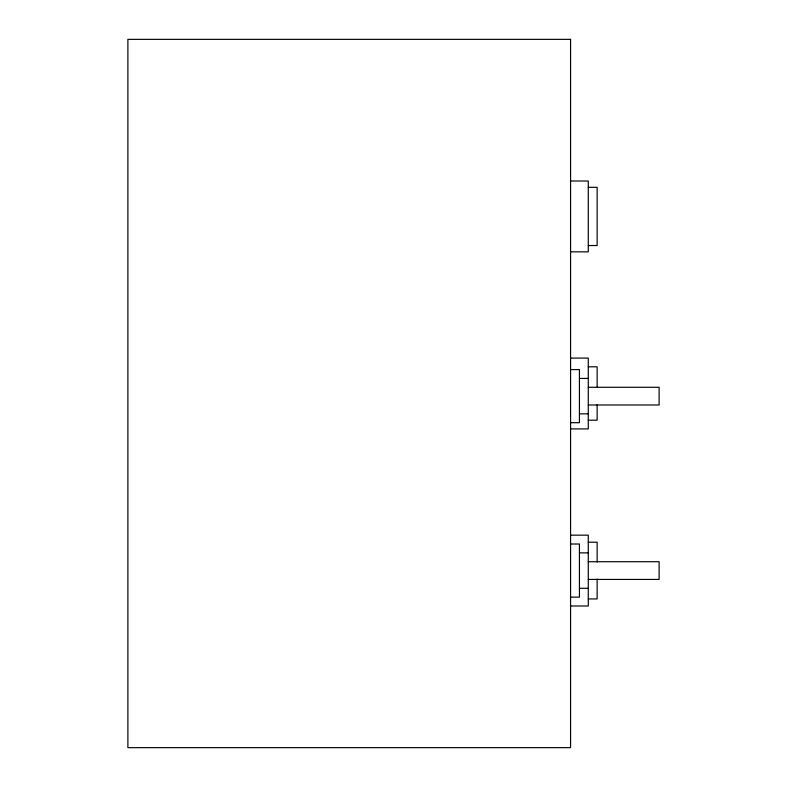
<?xml version="1.0" encoding="UTF-8"?>
<svg xmlns="http://www.w3.org/2000/svg" width="787" height="787" viewBox="0 0 787 787"><rect width="100%" height="100%" fill="white"/><g stroke="black" fill="none" stroke-linecap="round" stroke-linejoin="round"><path stroke-width="1.18" d="M570.575 181.01L588.283 181.01L588.283 251.84L570.575 251.84M588.283 187.316L597.136 187.316L597.136 245.534L588.283 245.534M570.575 358.085L588.283 358.085L588.283 428.915L570.575 428.915M588.283 366.801L597.136 366.801L597.136 386.584M570.575 369.575L579.429 369.575L579.429 422.698L570.575 422.698M579.429 378.429L588.283 378.429M588.283 387.283L659.112 387.283L659.112 404.99L588.283 404.99M579.429 413.844L588.283 413.844M588.283 420.199L597.136 420.199L597.136 404.705M570.575 535.16L588.283 535.16L588.283 605.99L570.575 605.99M588.283 542.213L597.136 542.213L597.136 562.095M570.575 544.014L579.429 544.014L579.429 597.136L570.575 597.136M579.429 552.868L588.283 552.868M588.283 561.721L659.112 561.721L659.112 579.429L588.283 579.429M579.429 588.283L588.283 588.283M588.283 598.937L597.136 598.937L597.136 579.055M570.575 39.35L127.888 39.35L127.888 747.65L570.575 747.65L570.575 39.35"/></g></svg>
